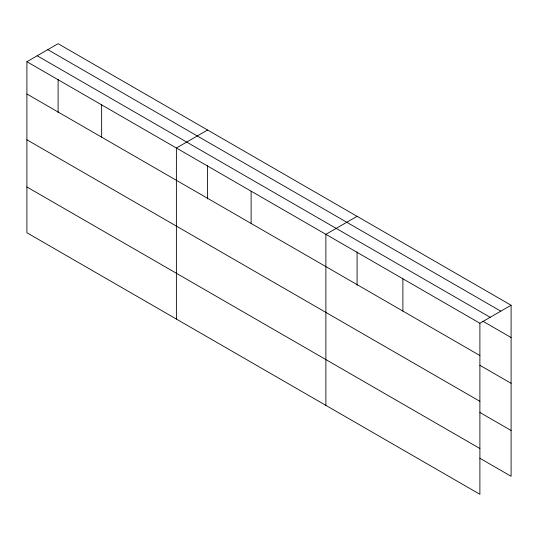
<?xml version="1.0" encoding="UTF-8"?>
<svg xmlns="http://www.w3.org/2000/svg" width="538" height="538" viewBox="0 0 538 538"><rect width="100%" height="100%" fill="white"/><g stroke="black" fill="none" stroke-linecap="round" stroke-linejoin="round"><path stroke-width="0.81" d="M479.896 401.328L479.896 323.251L26.9 61.715L26.9 232.759L479.896 494.294L479.896 401.328L26.9 139.793M479.862 458.248L511.1 476.285L511.1 305.241L58.104 43.706L26.9 61.715M207.594 130.008L176.39 148.024L176.39 319.068M357.084 216.316L325.88 234.333L325.88 405.376M479.896 323.251L511.1 305.241M47.808 49.651L500.804 311.186M37.196 55.77L490.192 317.306M482.768 321.166L511.1 337.521M26.9 94.002L479.896 355.537M479.862 365.275L511.1 383.312M479.862 412.458L511.1 430.494M26.9 186.968L479.896 448.504M402.888 278.792L402.888 311.078M357.084 251.932L357.084 285.234M251.132 191.178L251.132 223.465M207.594 165.623L207.594 198.925M101.642 104.87L101.642 137.156M58.104 79.321L58.104 112.624"/></g></svg>
